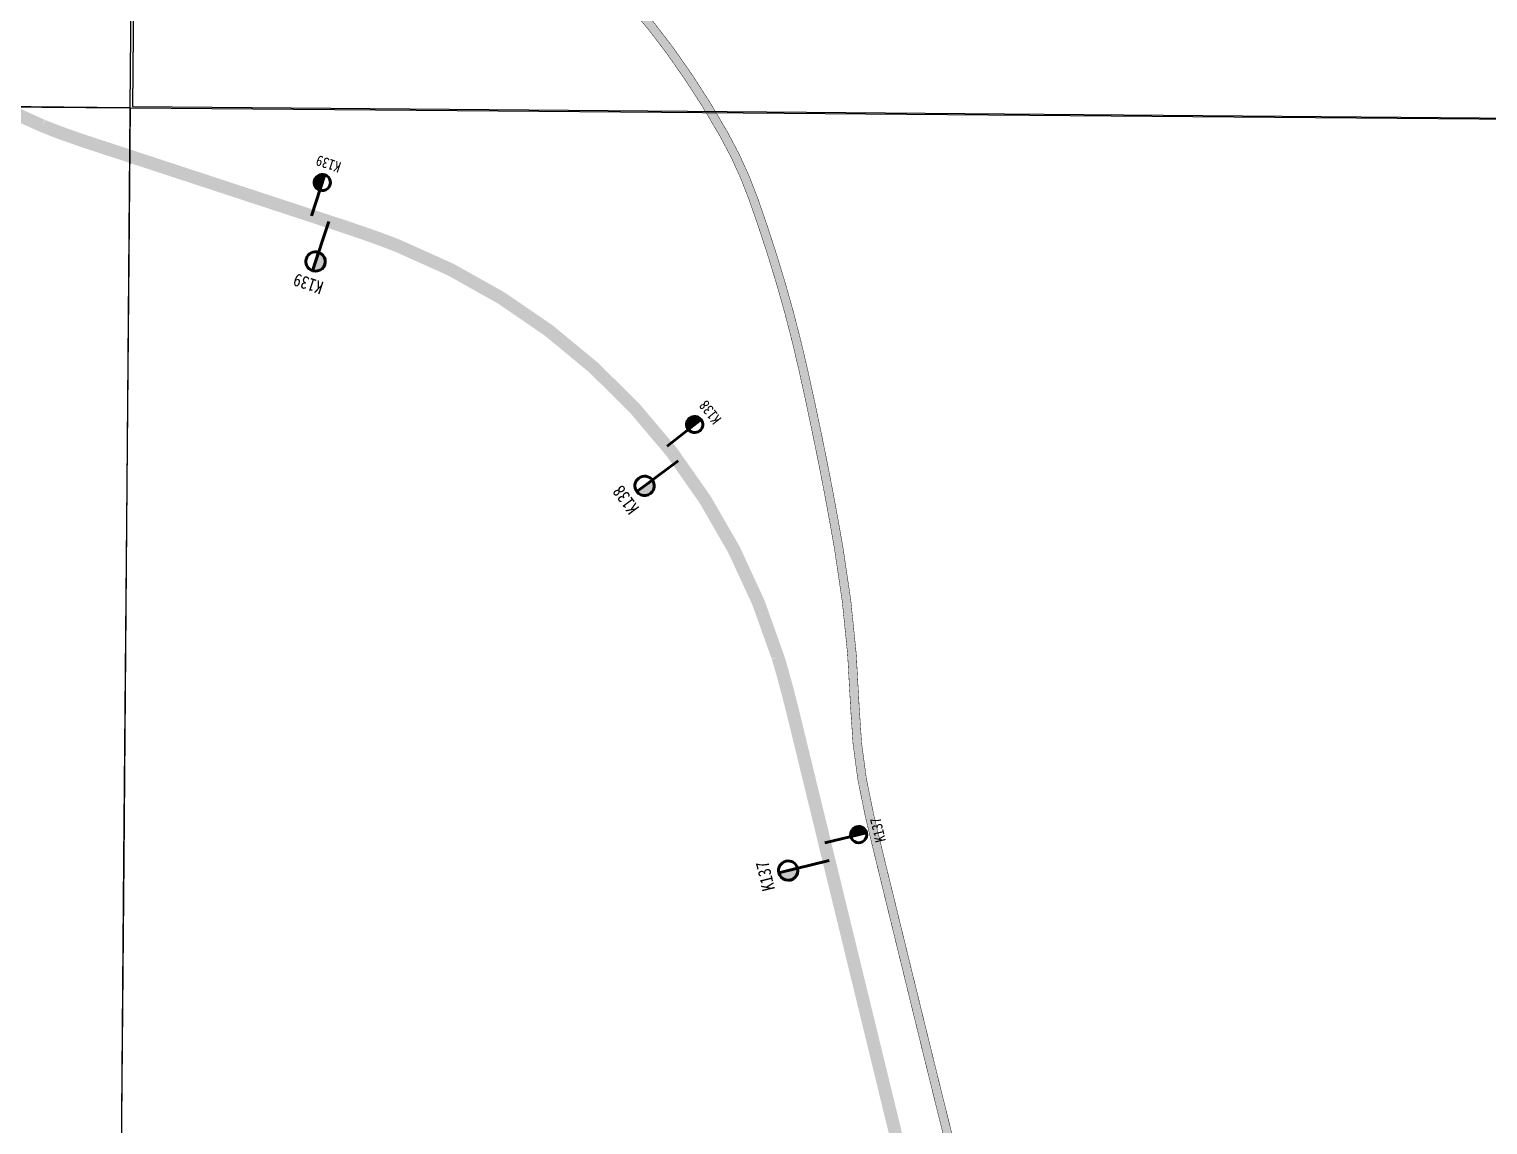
# Model space of a CAD drawing. Header units: millimetres. Extents: x 35376015 to 35425557, y 2978369 to 3016004.
# Drawn here: x 35394342 to 35397725, y 2990386 to 2992927 of the extents above; entities that cross this region are included whole.
import ezdxf
from ezdxf.enums import TextEntityAlignment as Align

# ---------------------------------------------------------------- set-up
doc = ezdxf.new("R2010")
doc.units = ezdxf.units.MM
doc.header["$XCLIPFRAME"] = 0
doc.linetypes.add('ACAD_ISO03W100', pattern=[30, 12, -18])
doc.layers.add('station', color=1, linetype='Continuous', lineweight=60)
doc.layers.add('zhix', color=5, linetype='Continuous', lineweight=30)
doc.styles.add('GTF_XW', font='SIMHEI.TTF', dxfattribs={"width": 0.85})
picture_1 = doc.add_image_def('image10.tif', size_in_pixel=(17376, 14210))
picture_2 = doc.add_image_def('image11.tif', size_in_pixel=(5984, 4927))
picture_3 = doc.add_image_def('image13.tif', size_in_pixel=(17588, 14315))
picture_4 = doc.add_image_def('image14.tif', size_in_pixel=(17363, 14226))

# ---------------------------------------------------------------- blocks, each defined once
blk = doc.blocks.new('公里标')
at = {"layer": 'station'}
h = blk.add_hatch(color=256, dxfattribs=at)
edge = h.paths.add_edge_path()
edge.add_arc((0, 13), 3, 90, 270)
edge.add_line((0, 10), (0, 16))
blk.add_line((0, 16), (0, 0), dxfattribs=at)
blk.add_lwpolyline([(0, 16, 1), (0, 10)], format="xyb", close=True, dxfattribs=at)
blk.add_lwpolyline([(0, 16, -1), (0, 10, -15.340907)], format="xyb", dxfattribs=at)

msp = doc.modelspace()

# ---------------------------------------------------------------- linework, layer by layer
at = {"color": 7, "linetype": 'ACAD_ISO03W100', "lineweight": 30, "ltscale": 2, "const_width": 20, "flags": 128}
msp.add_lwpolyline([(35418866.2, 2978379, 0.00408), (35418596.8, 2978693.1, 0.004791), (35418362.6, 2978956.6, 0.000354), (35418239.2, 2979092.6, 0.003996), (35418228.1, 2979104.6, 0.067922), (35418130.9, 2979183.4, 0.051225), (35417981.4, 2979254.5, 0.009162), (35417860.1, 2979295.1, 0.017071), (35417793.9, 2979313.4, 0.003191), (35417664.5, 2979343.7, -0.002779), (35417515.8, 2979378.4, -0.00539), (35417279.6, 2979437.5, 0.004922), (35417021.1, 2979502.5, 0.037663), (35416897.7, 2979522.6, -0.03128), (35416749, 2979544.8, -0.053256), (35416561.7, 2979606.3, -0.060444), (35416413, 2979696.4, -0.007588), (35416234.3, 2979841, 0.006847), (35416036.6, 2980001.5, 0.000269), (35415709.9, 2980259.1, -0.000284), (35415399.9, 2980503.6, -0.004911), (35414938.6, 2980875.2, 0.012423), (35414754, 2981019.3, 0.022839), (35414740, 2981028.8, 0.001543), (35414525.8, 2981158.3, 0.010641), (35414147.8, 2981374.4, 0.041104), (35414044.6, 2981420.1, 0.069015), (35413989.5, 2981431, 0.030578), (35413863.2, 2981430.6, 0.031152), (35413746.1, 2981415.8, 0.023526), (35413594.1, 2981379.3, 0.09893), (35413417.6, 2981287.4, -0.098334), (35413240.1, 2981194.7, -0.040735), (35413083.5, 2981162.4, -0.057251), (35412969.5, 2981161.5, -0.032707), (35412844.6, 2981183.2, -0.068284), (35412787.9, 2981205.4, -0.006478), (35412708.2, 2981251.4, -0.00631), (35412627.7, 2981300.6, -0.00711), (35412453, 2981413.9, 0.016112), (35412375, 2981462.5, 0.006031), (35412355.7, 2981473.4, -0.001887), (35412293.4, 2981507.8, -0.031059), (35412115.8, 2981621.9, 0.058562), (35412018.1, 2981677.2, 0.074558), (35411972.8, 2981688.8, 0.023372), (35411824.6, 2981696.9, 0.031359), (35411658.6, 2981687.7, -0.046373), (35411546.1, 2981684.9, -0.013686), (35411441.8, 2981694.8, -0.015348), (35411349.5, 2981709.1, -0.009765), (35411222.9, 2981735.2, -0.009876), (35411098.7, 2981765.9, -0.010304), (35410982.9, 2981799.6, -0.003732), (35410665.7, 2981901.5, -0.011102), (35410325.7, 2982022, -0.019593), (35410137.6, 2982102.1, -0.046253), (35410000.5, 2982183.1, 0.027806), (35409777.8, 2982325.9, 0.038888), (35409137, 2982625.4, -0.041892), (35408543.6, 2982907.1, -0.012072), (35408137.3, 2983156.8, 0.016325), (35407835.3, 2983338.9, 0.005319), (35407527.4, 2983506.8, -0.009278), (35407351.6, 2983604.5, -0.002427), (35407251.1, 2983663.4, -0.001072), (35407024.6, 2983798.5, -0.005689), (35406755.9, 2983963.7, -0.023674), (35406693.7, 2984007.1, -0.028773), (35406654.5, 2984041.2, 0.013707), (35406574.3, 2984115.1, 0.00911), (35406364.5, 2984291.5, 0.004021), (35405878.9, 2984678.5, 0.011893), (35405195.9, 2985188.2, 0.018313), (35404733, 2985492, 0.007204), (35404263.5, 2985766.8, 0.008684), (35403867, 2985982.4, 0.000159), (35403714.4, 2986061.8, 0.000046), (35403186.2, 2986336.7, 0.00152), (35402876.1, 2986496.8, -0.002619), (35402696.3, 2986590.2, -0.160091), (35402640.3, 2986648, -0.04925), (35402551.8, 2986887.9, -0.091163), (35402531.9, 2987160, 0.101587), (35402509, 2987404.2, 0.031939), (35402455.4, 2987546.6, 0.061238), (35402414, 2987614.6, 0.066056), (35402315.7, 2987710, 0.060611), (35402186.1, 2987783.8, 0.013787), (35402000.7, 2987855.4, 0.005566), (35401535.2, 2988014.8, 0.005933), (35401024.9, 2988176.6, 0.060875), (35400973.3, 2988185.6, 0.033224), (35400911.1, 2988184.7, 0.007665), (35400643, 2988158.9, 0.016593), (35400459.3, 2988132.1, -0.061093), (35400408.8, 2988129.3, -0.014976), (35400290.7, 2988140.6, 0.003437), (35399777.5, 2988202.1, 0.001665), (35399411.5, 2988242.1, -0.004914), (35399287.6, 2988256.5, -0.047131), (35399187.2, 2988278.8, -0.017709), (35398930.6, 2988372.2, -0.000111), (35398779.7, 2988433.3, -0.000064), (35398519.9, 2988538.6, -0.000203), (35398073.5, 2988719.8, -0.000406), (35397849.8, 2988811, -0.034138), (35397734.3, 2988867.6, -0.048797), (35397661.1, 2988920, -0.026938), (35397646.4, 2988934.4, -0.001673), (35397423.8, 2989177.9, -0.010211), (35396545.8, 2990185.3, -0.111617), (35396489.3, 2990295.5, -0.00203), (35396470.1, 2990371.7, -0.000724), (35396417.2, 2990585.7, -0.000368), (35396317.1, 2990994.7, -0.001366), (35396290.5, 2991105, -0.050222), (35396256.9, 2991355.6, 0.034229), (35396219.3, 2991724.2, 0.006561), (35396183.3, 2991919, 0.00586), (35396137.5, 2992136.1, 0.016024), (35396087.8, 2992329.3, 0.014863), (35396021.5, 2992533.9, 0.042162), (35395954.4, 2992681.1, 0.029286), (35395828.8, 2992876.9, 0.036503), (35395689.3, 2993042, 0.052275), (35395572.8, 2993138.4, 0.024574), (35395433.6, 2993221.5, 0.019092), (35395245.9, 2993312.3, 0.024727), (35395060.7, 2993382.7, -0.028974), (35394903.1, 2993444.1, -0.030124), (35394739.9, 2993531.1, -0.059007), (35394665.5, 2993589.7, -0.019376), (35394594.5, 2993666.5, -0.00622), (35394386, 2993916.4, -0.009421), (35394243.9, 2994098.1, 0.015545), (35394156.4, 2994207.2, 0.089106), (35394087.4, 2994263.6, -0.100465), (35394027.2, 2994315.2, -0.041655), (35394007, 2994346.1, -0.006432), (35393896.2, 2994557.5, -0.054681), (35393773.9, 2994881.5, 0.109516), (35393695, 2995037.1, 0.074144), (35393642, 2995085, 0.038132), (35393521.4, 2995152.6, 0.066069), (35393359.2, 2995203.2, -0.108378), (35393262.5, 2995242.6, -0.00503), (35393059.4, 2995385.3, 0.003045), (35392724.9, 2995622.4, 0.000083), (35392471.9, 2995799.2, 0.000059), (35392115.6, 2996048.2, 0.004384), (35391640.4, 2996374.1, 0.078102), (35391610.9, 2996387.8, 0.037746), (35391594.4, 2996391.3, 0.002429), (35391334.8, 2996423.8, 0.010506), (35390977.1, 2996459.3, -0.036858), (35390875.7, 2996474.8, -0.036605), (35390856.6, 2996480.7, -0.001586), (35390427.7, 2996649.4, -0.004242), (35389970.5, 2996835.4, -0.026615), (35389899.5, 2996869.6, -0.128736), (35389844.8, 2996921.2, -0.014134), (35389504.6, 2997503.2, -0.01943), (35389279, 2997956.3, 0.038686), (35389156.9, 2998179.6, 0.040491), (35389062.6, 2998301.5, 0.036033), (35388937.1, 2998420.6, 0.040561), (35388843, 2998485.8, 0.049283), (35388757.2, 2998524.7, 0.11391), (35388618.7, 2998538.8, -0.068335), (35388388.5, 2998541.3, -0.035603), (35388043.8, 2998617.8, -0.141206), (35387967.5, 2998666.7, -0.001923), (35387871.2, 2998777.3, -0.000521), (35387518, 2999187, -0.000038), (35386834.3, 2999982.1, -0.000524), (35386784.5, 3000040.2, -0.010134), (35386729.9, 3000106.6, 0.008509), (35386665.1, 3000186, 0.047512), (35386585.5, 3000263.8, -0.02445), (35386424.4, 3000407.4, -0.019729), (35386303.5, 3000536.1, -0.053437), (35386266.2, 3000589.8, -0.06379), (35386232.7, 3000675.2, -0.023074), (35386182.4, 3000922.8, -0.000356), (35386171.5, 3000993.1, -0.000949), (35386167.5, 3001019.5, -0.008757), (35386151, 3001144.1, 0.006075), (35386128.2, 3001323.9, 0.038373), (35386094.2, 3001479.6, 0.046036), (35386044.5, 3001602.9, 0.055767), (35385965.9, 3001721, 0.027631), (35385770.6, 3001929.1, 0.00608), (35385451.2, 3002226.5, 0.010585), (35385262.1, 3002391.1, 0.005944), (35385135.2, 3002494.4, -0.00606), (35385010.7, 3002595.7, -0.016777), (35384908.4, 3002687.2, -0.01359), (35384789.1, 3002807.5, -0.066178), (35384707.4, 3002921.6, -0.040011), (35384615.3, 3003133.8, -0.040444), (35384572.4, 3003302.9, -0.040658), (35384557.4, 3003475.8, -0.080631), (35384601.1, 3003753.8, 0.06217), (35384670.7, 3004111.2, 0.020666), (35384677.8, 3004374.9, 0.053226), (35384665.4, 3004476.8, 0.111514), (35384601.5, 3004609.5, -0.078745), (35384499.6, 3004789.9, -0.027664), (35384444, 3004968.6, -0.040755), (35384423.1, 3005093.9, -0.151895), (35384467.7, 3005295.3, 0.164071), (35384504.7, 3005483.3, 0.000046), (35384471.7, 3005734, 0.000043), (35384436.2, 3006002.5, 0.000006), (35384400, 3006276.9, -0.000003), (35384344.1, 3006700.5, -0.004654), (35384329, 3006823.7, -0.001802), (35384294, 3007142.5)], format="xyb", dxfattribs=at)
at = {"color": 7, "lineweight": 30, "const_width": 1}
for points in [[(35397729.3, 2988858.9, -0.048797), (35397654.5, 2988912.5, -0.026938), (35397639, 2988927.6, -0.001673), (35397416.4, 2989171.1, -0.010211), (35396538.2, 2990178.9, -0.111617), (35396479.7, 2990293, -0.00203), (35396460.4, 2990369.3, -0.000724), (35396407.5, 2990583.3, -0.000368), (35396307.4, 2990992.3, -0.001366), (35396280.8, 2991102.7, -0.050222), (35396246.9, 2991355.3, 0.034229), (35396209.5, 2991722.5, 0.006561), (35396173.5, 2991917.1, 0.00586), (35396127.7, 2992133.9, 0.016024), (35396078.2, 2992326.5, 0.014863), (35396012, 2992530.5, 0.042162), (35395945.7, 2992676.2, 0.029286), (35395820.7, 2992871, 0.036503), (35395682.1, 2993035, 0.052275)], [(35397739.3, 2988876.2, -0.048797), (35397667.7, 2988927.6, -0.026938), (35397653.7, 2988941.1, -0.001673), (35397431.2, 2989184.6, -0.010211), (35396553.5, 2990191.8, -0.111617), (35396499, 2990298, -0.00203), (35396479.8, 2990374.1, -0.000724), (35396426.9, 2990588.1, -0.000368), (35396326.8, 2990997.1, -0.001366), (35396300.2, 2991107.3, -0.050222), (35396266.9, 2991355.9, 0.034229), (35396229.2, 2991725.9, 0.006561), (35396193.1, 2991921, 0.00586), (35396147.2, 2992138.2, 0.016024), (35396097.4, 2992332.1, 0.014863), (35396030.9, 2992537.3, 0.042162), (35395963.1, 2992686, 0.029286), (35395836.9, 2992882.8, 0.036503), (35395696.4, 2993049, 0.052275)]]:
    msp.add_lwpolyline(points, format="xyb", dxfattribs=at)
at = {"layer": 'zhix', "color": 1, "const_width": 30, "flags": 128}
msp.add_lwpolyline([(35396366.7, 2990301.9), (35396124.1, 2991298), (35396123.9, 2991298.9), (35396123.7, 2991299.9), (35396123.4, 2991300.9), (35396123.2, 2991301.9), (35396123, 2991302.8), (35396122.7, 2991303.8), (35396122.5, 2991304.8), (35396122.2, 2991305.7), (35396122, 2991306.7), (35396121.8, 2991307.7), (35396121.5, 2991308.7), (35396121.3, 2991309.6), (35396121.1, 2991310.6), (35396120.8, 2991311.6), (35396120.6, 2991312.5), (35396120.3, 2991313.5), (35396120.1, 2991314.5), (35396119.9, 2991315.5), (35396119.6, 2991316.4), (35396119.4, 2991317.4), (35396119.2, 2991318.4), (35396118.9, 2991319.3), (35396118.7, 2991320.3), (35396118.5, 2991321.3), (35396118.2, 2991322.3), (35396118, 2991323.2), (35396117.7, 2991324.2), (35396117.5, 2991325.2), (35396117.3, 2991326.1), (35396117, 2991327.1), (35396116.8, 2991328.1), (35396116.5, 2991329.1), (35396116.3, 2991330), (35396116.1, 2991331), (35396115.8, 2991332), (35396115.6, 2991332.9), (35396115.4, 2991333.9), (35396115.1, 2991334.9), (35396114.9, 2991335.8), (35396114.6, 2991336.8), (35396114.4, 2991337.8), (35396114.2, 2991338.8), (35396113.9, 2991339.7), (35396113.7, 2991340.7), (35396113.4, 2991341.7), (35396113.2, 2991342.6), (35396113, 2991343.6), (35396112.7, 2991344.6), (35396112.5, 2991345.6), (35396112.2, 2991346.5), (35396112, 2991347.5), (35396111.7, 2991348.5), (35396111.5, 2991349.4), (35396111.3, 2991350.4), (35396111, 2991351.4), (35396110.8, 2991352.4), (35396110.5, 2991353.3), (35396110.3, 2991354.3), (35396110.1, 2991355.3), (35396109.8, 2991356.2), (35396109.6, 2991357.2), (35396109.3, 2991358.2), (35396109.1, 2991359.1), (35396108.8, 2991360.1), (35396108.6, 2991361.1), (35396108.3, 2991362), (35396108.1, 2991363), (35396107.9, 2991364), (35396107.6, 2991365), (35396107.4, 2991365.9), (35396107.1, 2991366.9), (35396106.9, 2991367.9), (35396106.6, 2991368.8), (35396106.4, 2991369.8), (35396106.1, 2991370.8), (35396105.9, 2991371.7), (35396105.6, 2991372.7), (35396105.4, 2991373.7), (35396105.2, 2991374.6), (35396104.9, 2991375.6), (35396104.7, 2991376.6), (35396104.4, 2991377.6), (35396104.2, 2991378.5), (35396103.9, 2991379.5), (35396103.7, 2991380.5), (35396103.4, 2991381.4), (35396103.2, 2991382.4), (35396102.9, 2991383.4), (35396102.7, 2991384.3), (35396102.4, 2991385.3), (35396102.2, 2991386.3), (35396101.9, 2991387.2), (35396101.7, 2991388.2), (35396101.4, 2991389.2), (35396101.1, 2991390.1), (35396100.9, 2991391.1), (35396100.6, 2991392.1), (35396100.4, 2991393), (35396100.1, 2991394), (35396099.9, 2991395), (35396099.6, 2991395.9), (35396099.4, 2991396.9), (35396099.1, 2991397.9), (35396098.9, 2991398.8), (35396098.6, 2991399.8), (35396098.3, 2991400.8), (35396098.1, 2991401.7), (35396097.8, 2991402.7), (35396097.6, 2991403.7), (35396097.3, 2991404.6), (35396097.1, 2991405.6), (35396096.8, 2991406.6), (35396096.5, 2991407.5), (35396096.3, 2991408.5), (35396096, 2991409.5), (35396095.8, 2991410.4), (35396095.5, 2991411.4), (35396095.2, 2991412.4), (35396095, 2991413.3), (35396094.7, 2991414.3), (35396094.4, 2991415.3), (35396094.2, 2991416.2), (35396093.9, 2991417.2), (35396093.7, 2991418.2), (35396093.4, 2991419.1), (35396093.1, 2991420.1), (35396092.9, 2991421), (35396092.6, 2991422), (35396092.3, 2991423), (35396092.1, 2991423.9), (35396091.8, 2991424.9), (35396091.5, 2991425.9), (35396091.3, 2991426.8), (35396091, 2991427.8), (35396090.7, 2991428.8), (35396090.5, 2991429.7), (35396090.2, 2991430.7), (35396089.9, 2991431.6), (35396089.6, 2991432.6), (35396089.4, 2991433.6), (35396089.1, 2991434.5), (35396088.8, 2991435.5), (35396088.6, 2991436.5), (35396088.3, 2991437.4), (35396088, 2991438.4), (35396087.7, 2991439.3), (35396087.5, 2991440.3), (35396087.2, 2991441.3), (35396086.9, 2991442.2), (35396086.6, 2991443.2), (35396086.4, 2991444.1), (35396086.1, 2991445.1), (35396085.8, 2991446.1), (35396085.5, 2991447), (35396085.2, 2991448), (35396085, 2991449), (35396084.7, 2991449.9), (35396084.4, 2991450.9), (35396084.1, 2991451.8), (35396083.8, 2991452.8), (35396083.6, 2991453.7), (35396083.3, 2991454.7), (35396083, 2991455.7), (35396082.7, 2991456.6), (35396082.4, 2991457.6), (35396082.1, 2991458.5), (35396081.8, 2991459.5), (35396081.6, 2991460.5), (35396081.3, 2991461.4), (35396081, 2991462.4), (35396080.7, 2991463.3), (35396080.4, 2991464.3), (35396080.1, 2991465.2), (35396079.8, 2991466.2), (35396079.5, 2991467.2), (35396079.2, 2991468.1), (35396078.9, 2991469.1), (35396078.7, 2991470), (35396078.4, 2991471), (35396078.2, 2991471.5, 0.227601), (35395196.9, 2992424.9), (35395196.4, 2992425.1), (35395195.5, 2992425.4), (35395194.6, 2992425.8), (35395193.7, 2992426.2), (35395192.7, 2992426.5), (35395191.8, 2992426.9), (35395190.9, 2992427.3), (35395189.9, 2992427.6), (35395189, 2992428), (35395188.1, 2992428.4), (35395187.1, 2992428.7), (35395186.2, 2992429.1), (35395185.3, 2992429.4), (35395184.3, 2992429.8), (35395183.4, 2992430.2), (35395182.5, 2992430.5), (35395181.5, 2992430.9), (35395180.6, 2992431.2), (35395179.7, 2992431.6), (35395178.7, 2992432), (35395177.8, 2992432.3), (35395176.9, 2992432.7), (35395175.9, 2992433), (35395175, 2992433.4), (35395174.1, 2992433.7), (35395173.1, 2992434.1), (35395172.2, 2992434.4), (35395171.3, 2992434.8), (35395170.3, 2992435.1), (35395169.4, 2992435.5), (35395168.4, 2992435.8), (35395167.5, 2992436.2), (35395166.6, 2992436.5), (35395165.6, 2992436.9), (35395164.7, 2992437.2), (35395163.8, 2992437.6), (35395162.8, 2992437.9), (35395161.9, 2992438.3), (35395160.9, 2992438.6), (35395160, 2992439), (35395159.1, 2992439.3), (35395158.1, 2992439.7), (35395157.2, 2992440), (35395156.3, 2992440.4), (35395155.3, 2992440.7), (35395154.4, 2992441.1), (35395153.4, 2992441.4), (35395152.5, 2992441.7), (35395151.6, 2992442.1), (35395150.6, 2992442.4), (35395149.7, 2992442.8), (35395148.7, 2992443.1), (35395147.8, 2992443.4), (35395146.9, 2992443.8), (35395145.9, 2992444.1), (35395145, 2992444.5), (35395144, 2992444.8), (35395143.1, 2992445.1), (35395142.2, 2992445.5), (35395141.2, 2992445.8), (35395140.3, 2992446.2), (35395139.3, 2992446.5), (35395138.4, 2992446.8), (35395137.4, 2992447.2), (35395136.5, 2992447.5), (35395135.6, 2992447.8), (35395134.6, 2992448.2), (35395133.7, 2992448.5), (35395132.7, 2992448.8), (35395131.8, 2992449.2), (35395130.8, 2992449.5), (35395129.9, 2992449.8), (35395129, 2992450.2), (35395128, 2992450.5), (35395127.1, 2992450.8), (35395126.1, 2992451.2), (35395125.2, 2992451.5), (35395124.2, 2992451.8), (35395123.3, 2992452.2), (35395122.4, 2992452.5), (35395121.4, 2992452.8), (35395120.5, 2992453.1), (35395119.5, 2992453.5), (35395118.6, 2992453.8), (35395117.6, 2992454.1), (35395116.7, 2992454.5), (35395115.7, 2992454.8), (35395114.8, 2992455.1), (35395113.9, 2992455.4), (35395112.9, 2992455.8), (35395112, 2992456.1), (35395111, 2992456.4), (35395110.1, 2992456.7), (35395109.1, 2992457.1), (35395108.2, 2992457.4), (35395107.2, 2992457.7), (35395106.3, 2992458), (35395105.3, 2992458.4), (35395104.4, 2992458.7), (35395103.5, 2992459), (35395102.5, 2992459.3), (35395101.6, 2992459.7), (35395100.6, 2992460), (35395099.7, 2992460.3), (35395098.7, 2992460.6), (35395097.8, 2992460.9), (35395096.8, 2992461.3), (35395095.9, 2992461.6), (35395094.9, 2992461.9), (35395094, 2992462.2), (35395093, 2992462.6), (35395092.1, 2992462.9), (35395091.1, 2992463.2), (35395090.2, 2992463.5), (35395089.2, 2992463.8), (35395088.3, 2992464.2), (35395087.4, 2992464.5), (35395086.4, 2992464.8), (35395085.5, 2992465.1), (35395084.5, 2992465.4), (35395083.6, 2992465.7), (35395082.6, 2992466.1), (35395081.7, 2992466.4), (35395080.7, 2992466.7), (35395079.8, 2992467), (35395078.8, 2992467.3), (35395077.9, 2992467.7), (35395076.9, 2992468), (35395076, 2992468.3), (35395075, 2992468.6), (35395074.1, 2992468.9), (35395073.1, 2992469.2), (35395072.2, 2992469.6), (35395071.2, 2992469.9), (35395070.3, 2992470.2), (35395069.3, 2992470.5), (35395068.4, 2992470.8), (35395067.4, 2992471.1), (35395066.5, 2992471.4), (35395065.5, 2992471.8), (35395064.6, 2992472.1), (35395063.6, 2992472.4), (35395062.7, 2992472.7), (35395061.7, 2992473), (35395060.8, 2992473.3), (35395059.8, 2992473.6), (35395058.9, 2992474), (35395057.9, 2992474.3), (35395057, 2992474.6), (35395056, 2992474.9), (35395055.1, 2992475.2), (35395054.1, 2992475.5), (35395053.2, 2992475.8), (35395052.2, 2992476.2), (35395051.3, 2992476.5), (35395050.3, 2992476.8), (35395049.4, 2992477.1), (35395048.4, 2992477.4), (35395047.5, 2992477.7), (35395046.5, 2992478), (35395045.6, 2992478.4), (35395044.6, 2992478.7), (35395043.7, 2992479), (35395042.7, 2992479.3), (35395041.8, 2992479.6), (35395040.9, 2992479.9), (35395039.9, 2992480.2), (35395039, 2992480.5), (35395038, 2992480.9), (35395037.1, 2992481.2), (35395036.1, 2992481.5), (35395035.2, 2992481.8), (35395034.2, 2992482.1), (35395033.3, 2992482.4), (35395032.3, 2992482.7), (35395031.4, 2992483), (35395030.4, 2992483.3), (35395029.5, 2992483.7), (35395028.5, 2992484), (35395027.6, 2992484.3), (35394513, 2992653.4), (35394512, 2992653.7), (35394511.1, 2992654), (35394510.1, 2992654.3), (35394509.2, 2992654.6), (35394508.2, 2992654.9), (35394507.3, 2992655.2), (35394506.3, 2992655.5), (35394505.4, 2992655.9), (35394504.4, 2992656.2), (35394503.5, 2992656.5), (35394502.5, 2992656.8), (35394501.6, 2992657.1), (35394500.6, 2992657.4), (35394499.7, 2992657.7), (35394498.7, 2992658), (35394497.8, 2992658.4), (35394496.8, 2992658.7), (35394495.9, 2992659), (35394494.9, 2992659.3), (35394494, 2992659.6), (35394493, 2992659.9), (35394492.1, 2992660.2), (35394491.1, 2992660.5), (35394490.2, 2992660.9), (35394489.2, 2992661.2), (35394488.3, 2992661.5), (35394487.3, 2992661.8), (35394486.4, 2992662.1), (35394485.4, 2992662.4), (35394484.5, 2992662.7), (35394483.5, 2992663.1), (35394482.6, 2992663.4), (35394481.6, 2992663.7), (35394480.7, 2992664), (35394479.7, 2992664.3), (35394478.8, 2992664.6), (35394477.8, 2992665), (35394476.9, 2992665.3), (35394475.9, 2992665.6), (35394475, 2992665.9), (35394474, 2992666.2), (35394473.1, 2992666.5), (35394472.1, 2992666.9), (35394471.2, 2992667.2), (35394470.2, 2992667.5), (35394469.3, 2992667.8), (35394468.3, 2992668.1), (35394467.4, 2992668.5), (35394466.4, 2992668.8), (35394465.5, 2992669.1), (35394464.6, 2992669.4), (35394463.6, 2992669.7), (35394462.7, 2992670.1), (35394461.7, 2992670.4), (35394460.8, 2992670.7), (35394459.8, 2992671), (35394458.9, 2992671.3), (35394457.9, 2992671.7), (35394457, 2992672), (35394456, 2992672.3), (35394455.1, 2992672.6), (35394454.1, 2992673), (35394453.2, 2992673.3), (35394452.2, 2992673.6), (35394451.3, 2992673.9), (35394450.4, 2992674.3), (35394449.4, 2992674.6), (35394448.5, 2992674.9), (35394447.5, 2992675.2), (35394446.6, 2992675.6), (35394445.6, 2992675.9), (35394444.7, 2992676.2), (35394443.7, 2992676.5), (35394442.8, 2992676.9), (35394441.9, 2992677.2), (35394440.9, 2992677.5), (35394440, 2992677.9), (35394439, 2992678.2), (35394438.1, 2992678.5), (35394437.1, 2992678.9), (35394436.2, 2992679.2), (35394435.3, 2992679.5), (35394434.3, 2992679.9), (35394433.4, 2992680.2), (35394432.4, 2992680.5), (35394431.5, 2992680.9), (35394430.5, 2992681.2), (35394429.6, 2992681.5), (35394428.7, 2992681.9), (35394427.7, 2992682.2), (35394426.8, 2992682.6), (35394425.8, 2992682.9), (35394424.9, 2992683.2), (35394424, 2992683.6), (35394423, 2992683.9), (35394422.1, 2992684.2), (35394421.1, 2992684.6), (35394420.2, 2992684.9), (35394419.3, 2992685.3), (35394418.3, 2992685.6), (35394417.4, 2992686), (35394416.4, 2992686.3), (35394415.5, 2992686.7), (35394414.6, 2992687), (35394413.6, 2992687.3), (35394412.7, 2992687.7), (35394411.7, 2992688), (35394410.8, 2992688.4), (35394409.9, 2992688.7), (35394408.9, 2992689.1), (35394408, 2992689.4), (35394407.1, 2992689.8), (35394406.1, 2992690.1), (35394405.2, 2992690.5), (35394404.3, 2992690.8), (35394403.3, 2992691.2), (35394402.4, 2992691.6), (35394401.4, 2992691.9), (35394400.5, 2992692.3), (35394399.6, 2992692.6), (35394398.6, 2992693), (35394397.7, 2992693.3), (35394396.8, 2992693.7), (35394395.8, 2992694.1), (35394394.9, 2992694.4), (35394394, 2992694.8), (35394393.1, 2992695.1), (35394392.1, 2992695.5), (35394391.2, 2992695.9), (35394390.3, 2992696.2), (35394389.3, 2992696.6), (35394388.4, 2992697), (35394387.5, 2992697.3), (35394386.5, 2992697.7), (35394385.6, 2992698.1), (35394384.7, 2992698.4), (35394383.7, 2992698.8), (35394382.8, 2992699.2), (35394381.9, 2992699.6), (35394381, 2992699.9), (35394380, 2992700.3), (35394379.1, 2992700.7), (35394378.2, 2992701.1), (35394377.3, 2992701.4), (35394376.3, 2992701.8), (35394375.4, 2992702.2), (35394374.5, 2992702.6), (35394373.6, 2992702.9), (35394372.6, 2992703.3), (35394372.2, 2992703.5, -0.047003), (35394206.3, 2992791.1)], format="xyb", dxfattribs=at)
at = {"layer": 'zhix', "color": 5, "const_width": 30, "flags": 128}
msp.add_lwpolyline([(35396366.7, 2990301.9), (35396124.1, 2991298), (35396123.9, 2991298.9), (35396123.7, 2991299.9), (35396123.4, 2991300.9), (35396123.2, 2991301.9), (35396123, 2991302.8), (35396122.7, 2991303.8), (35396122.5, 2991304.8), (35396122.2, 2991305.7), (35396122, 2991306.7), (35396121.8, 2991307.7), (35396121.5, 2991308.7), (35396121.3, 2991309.6), (35396121.1, 2991310.6), (35396120.8, 2991311.6), (35396120.6, 2991312.5), (35396120.3, 2991313.5), (35396120.1, 2991314.5), (35396119.9, 2991315.5), (35396119.6, 2991316.4), (35396119.4, 2991317.4), (35396119.2, 2991318.4), (35396118.9, 2991319.3), (35396118.7, 2991320.3), (35396118.5, 2991321.3), (35396118.2, 2991322.3), (35396118, 2991323.2), (35396117.7, 2991324.2), (35396117.5, 2991325.2), (35396117.3, 2991326.1), (35396117, 2991327.1), (35396116.8, 2991328.1), (35396116.5, 2991329.1), (35396116.3, 2991330), (35396116.1, 2991331), (35396115.8, 2991332), (35396115.6, 2991332.9), (35396115.4, 2991333.9), (35396115.1, 2991334.9), (35396114.9, 2991335.8), (35396114.6, 2991336.8), (35396114.4, 2991337.8), (35396114.2, 2991338.8), (35396113.9, 2991339.7), (35396113.7, 2991340.7), (35396113.4, 2991341.7), (35396113.2, 2991342.6), (35396113, 2991343.6), (35396112.7, 2991344.6), (35396112.5, 2991345.6), (35396112.2, 2991346.5), (35396112, 2991347.5), (35396111.7, 2991348.5), (35396111.5, 2991349.4), (35396111.3, 2991350.4), (35396111, 2991351.4), (35396110.8, 2991352.4), (35396110.5, 2991353.3), (35396110.3, 2991354.3), (35396110.1, 2991355.3), (35396109.8, 2991356.2), (35396109.6, 2991357.2), (35396109.3, 2991358.2), (35396109.1, 2991359.1), (35396108.8, 2991360.1), (35396108.6, 2991361.1), (35396108.3, 2991362), (35396108.1, 2991363), (35396107.9, 2991364), (35396107.6, 2991365), (35396107.4, 2991365.9), (35396107.1, 2991366.9), (35396106.9, 2991367.9), (35396106.6, 2991368.8), (35396106.4, 2991369.8), (35396106.1, 2991370.8), (35396105.9, 2991371.7), (35396105.6, 2991372.7), (35396105.4, 2991373.7), (35396105.2, 2991374.6), (35396104.9, 2991375.6), (35396104.7, 2991376.6), (35396104.4, 2991377.6), (35396104.2, 2991378.5), (35396103.9, 2991379.5), (35396103.7, 2991380.5), (35396103.4, 2991381.4), (35396103.2, 2991382.4), (35396102.9, 2991383.4), (35396102.7, 2991384.3), (35396102.4, 2991385.3), (35396102.2, 2991386.3), (35396101.9, 2991387.2), (35396101.7, 2991388.2), (35396101.4, 2991389.2), (35396101.1, 2991390.1), (35396100.9, 2991391.1), (35396100.6, 2991392.1), (35396100.4, 2991393), (35396100.1, 2991394), (35396099.9, 2991395), (35396099.6, 2991395.9), (35396099.4, 2991396.9), (35396099.1, 2991397.9), (35396098.9, 2991398.8), (35396098.6, 2991399.8), (35396098.3, 2991400.8), (35396098.1, 2991401.7), (35396097.8, 2991402.7), (35396097.6, 2991403.7), (35396097.3, 2991404.6), (35396097.1, 2991405.6), (35396096.8, 2991406.6), (35396096.5, 2991407.5), (35396096.3, 2991408.5), (35396096, 2991409.5), (35396095.8, 2991410.4), (35396095.5, 2991411.4), (35396095.2, 2991412.4), (35396095, 2991413.3), (35396094.7, 2991414.3), (35396094.4, 2991415.3), (35396094.2, 2991416.2), (35396093.9, 2991417.2), (35396093.7, 2991418.2), (35396093.4, 2991419.1), (35396093.1, 2991420.1), (35396092.9, 2991421), (35396092.6, 2991422), (35396092.3, 2991423), (35396092.1, 2991423.9), (35396091.8, 2991424.9), (35396091.5, 2991425.9), (35396091.3, 2991426.8), (35396091, 2991427.8), (35396090.7, 2991428.8), (35396090.5, 2991429.7), (35396090.2, 2991430.7), (35396089.9, 2991431.6), (35396089.6, 2991432.6), (35396089.4, 2991433.6), (35396089.1, 2991434.5), (35396088.8, 2991435.5), (35396088.6, 2991436.5), (35396088.3, 2991437.4), (35396088, 2991438.4), (35396087.7, 2991439.3), (35396087.5, 2991440.3), (35396087.2, 2991441.3), (35396086.9, 2991442.2), (35396086.6, 2991443.2), (35396086.4, 2991444.1), (35396086.1, 2991445.1), (35396085.8, 2991446.1), (35396085.5, 2991447), (35396085.2, 2991448), (35396085, 2991449), (35396084.7, 2991449.9), (35396084.4, 2991450.9), (35396084.1, 2991451.8), (35396083.8, 2991452.8), (35396083.6, 2991453.7), (35396083.3, 2991454.7), (35396083, 2991455.7), (35396082.7, 2991456.6), (35396082.4, 2991457.6), (35396082.1, 2991458.5), (35396081.8, 2991459.5), (35396081.6, 2991460.5), (35396081.3, 2991461.4), (35396081, 2991462.4), (35396080.7, 2991463.3), (35396080.4, 2991464.3), (35396080.1, 2991465.2), (35396079.8, 2991466.2), (35396079.5, 2991467.2), (35396079.2, 2991468.1), (35396078.9, 2991469.1), (35396078.7, 2991470), (35396078.4, 2991471), (35396078.2, 2991471.5, 0.227601), (35395196.9, 2992424.9), (35395196.4, 2992425.1), (35395195.5, 2992425.4), (35395194.6, 2992425.8), (35395193.7, 2992426.2), (35395192.7, 2992426.5), (35395191.8, 2992426.9), (35395190.9, 2992427.3), (35395189.9, 2992427.6), (35395189, 2992428), (35395188.1, 2992428.4), (35395187.1, 2992428.7), (35395186.2, 2992429.1), (35395185.3, 2992429.4), (35395184.3, 2992429.8), (35395183.4, 2992430.2), (35395182.5, 2992430.5), (35395181.5, 2992430.9), (35395180.6, 2992431.2), (35395179.7, 2992431.6), (35395178.7, 2992432), (35395177.8, 2992432.3), (35395176.9, 2992432.7), (35395175.9, 2992433), (35395175, 2992433.4), (35395174.1, 2992433.7), (35395173.1, 2992434.1), (35395172.2, 2992434.4), (35395171.3, 2992434.8), (35395170.3, 2992435.1), (35395169.4, 2992435.5), (35395168.4, 2992435.8), (35395167.5, 2992436.2), (35395166.6, 2992436.5), (35395165.6, 2992436.9), (35395164.7, 2992437.2), (35395163.8, 2992437.6), (35395162.8, 2992437.9), (35395161.9, 2992438.3), (35395160.9, 2992438.6), (35395160, 2992439), (35395159.1, 2992439.3), (35395158.1, 2992439.7), (35395157.2, 2992440), (35395156.3, 2992440.4), (35395155.3, 2992440.7), (35395154.4, 2992441.1), (35395153.4, 2992441.4), (35395152.5, 2992441.7), (35395151.6, 2992442.1), (35395150.6, 2992442.4), (35395149.7, 2992442.8), (35395148.7, 2992443.1), (35395147.8, 2992443.4), (35395146.9, 2992443.8), (35395145.9, 2992444.1), (35395145, 2992444.5), (35395144, 2992444.8), (35395143.1, 2992445.1), (35395142.2, 2992445.5), (35395141.2, 2992445.8), (35395140.3, 2992446.2), (35395139.3, 2992446.5), (35395138.4, 2992446.8), (35395137.4, 2992447.2), (35395136.5, 2992447.5), (35395135.6, 2992447.8), (35395134.6, 2992448.2), (35395133.7, 2992448.5), (35395132.7, 2992448.8), (35395131.8, 2992449.2), (35395130.8, 2992449.5), (35395129.9, 2992449.8), (35395129, 2992450.2), (35395128, 2992450.5), (35395127.1, 2992450.8), (35395126.1, 2992451.2), (35395125.2, 2992451.5), (35395124.2, 2992451.8), (35395123.3, 2992452.2), (35395122.4, 2992452.5), (35395121.4, 2992452.8), (35395120.5, 2992453.1), (35395119.5, 2992453.5), (35395118.6, 2992453.8), (35395117.6, 2992454.1), (35395116.7, 2992454.5), (35395115.7, 2992454.8), (35395114.8, 2992455.1), (35395113.9, 2992455.4), (35395112.9, 2992455.8), (35395112, 2992456.1), (35395111, 2992456.4), (35395110.1, 2992456.7), (35395109.1, 2992457.1), (35395108.2, 2992457.4), (35395107.2, 2992457.7), (35395106.3, 2992458), (35395105.3, 2992458.4), (35395104.4, 2992458.7), (35395103.5, 2992459), (35395102.5, 2992459.3), (35395101.6, 2992459.7), (35395100.6, 2992460), (35395099.7, 2992460.3), (35395098.7, 2992460.6), (35395097.8, 2992460.9), (35395096.8, 2992461.3), (35395095.9, 2992461.6), (35395094.9, 2992461.9), (35395094, 2992462.2), (35395093, 2992462.6), (35395092.1, 2992462.9), (35395091.1, 2992463.2), (35395090.2, 2992463.5), (35395089.2, 2992463.8), (35395088.3, 2992464.2), (35395087.4, 2992464.5), (35395086.4, 2992464.8), (35395085.5, 2992465.1), (35395084.5, 2992465.4), (35395083.6, 2992465.7), (35395082.6, 2992466.1), (35395081.7, 2992466.4), (35395080.7, 2992466.7), (35395079.8, 2992467), (35395078.8, 2992467.3), (35395077.9, 2992467.7), (35395076.9, 2992468), (35395076, 2992468.3), (35395075, 2992468.6), (35395074.1, 2992468.9), (35395073.1, 2992469.2), (35395072.2, 2992469.6), (35395071.2, 2992469.9), (35395070.3, 2992470.2), (35395069.3, 2992470.5), (35395068.4, 2992470.8), (35395067.4, 2992471.1), (35395066.5, 2992471.4), (35395065.5, 2992471.8), (35395064.6, 2992472.1), (35395063.6, 2992472.4), (35395062.7, 2992472.7), (35395061.7, 2992473), (35395060.8, 2992473.3), (35395059.8, 2992473.6), (35395058.9, 2992474), (35395057.9, 2992474.3), (35395057, 2992474.6), (35395056, 2992474.9), (35395055.1, 2992475.2), (35395054.1, 2992475.5), (35395053.2, 2992475.8), (35395052.2, 2992476.2), (35395051.3, 2992476.5), (35395050.3, 2992476.8), (35395049.4, 2992477.1), (35395048.4, 2992477.4), (35395047.5, 2992477.7), (35395046.5, 2992478), (35395045.6, 2992478.4), (35395044.6, 2992478.7), (35395043.7, 2992479), (35395042.7, 2992479.3), (35395041.8, 2992479.6), (35395040.9, 2992479.9), (35395039.9, 2992480.2), (35395039, 2992480.5), (35395038, 2992480.9), (35395037.1, 2992481.2), (35395036.1, 2992481.5), (35395035.2, 2992481.8), (35395034.2, 2992482.1), (35395033.3, 2992482.4), (35395032.3, 2992482.7), (35395031.4, 2992483), (35395030.4, 2992483.3), (35395029.5, 2992483.7), (35395028.5, 2992484), (35395027.6, 2992484.3), (35394513, 2992653.4), (35394512, 2992653.7), (35394511.1, 2992654), (35394510.1, 2992654.3), (35394509.2, 2992654.6), (35394508.2, 2992654.9), (35394507.3, 2992655.2), (35394506.3, 2992655.5), (35394505.4, 2992655.9), (35394504.4, 2992656.2), (35394503.5, 2992656.5), (35394502.5, 2992656.8), (35394501.6, 2992657.1), (35394500.6, 2992657.4), (35394499.7, 2992657.7), (35394498.7, 2992658), (35394497.8, 2992658.4), (35394496.8, 2992658.7), (35394495.9, 2992659), (35394494.9, 2992659.3), (35394494, 2992659.6), (35394493, 2992659.9), (35394492.1, 2992660.2), (35394491.1, 2992660.5), (35394490.2, 2992660.9), (35394489.2, 2992661.2), (35394488.3, 2992661.5), (35394487.3, 2992661.8), (35394486.4, 2992662.1), (35394485.4, 2992662.4), (35394484.5, 2992662.7), (35394483.5, 2992663.1), (35394482.6, 2992663.4), (35394481.6, 2992663.7), (35394480.7, 2992664), (35394479.7, 2992664.3), (35394478.8, 2992664.6), (35394477.8, 2992665), (35394476.9, 2992665.3), (35394475.9, 2992665.6), (35394475, 2992665.9), (35394474, 2992666.2), (35394473.1, 2992666.5), (35394472.1, 2992666.9), (35394471.2, 2992667.2), (35394470.2, 2992667.5), (35394469.3, 2992667.8), (35394468.3, 2992668.1), (35394467.4, 2992668.5), (35394466.4, 2992668.8), (35394465.5, 2992669.1), (35394464.6, 2992669.4), (35394463.6, 2992669.7), (35394462.7, 2992670.1), (35394461.7, 2992670.4), (35394460.8, 2992670.7), (35394459.8, 2992671), (35394458.9, 2992671.3), (35394457.9, 2992671.7), (35394457, 2992672), (35394456, 2992672.3), (35394455.1, 2992672.6), (35394454.1, 2992673), (35394453.2, 2992673.3), (35394452.2, 2992673.6), (35394451.3, 2992673.9), (35394450.4, 2992674.3), (35394449.4, 2992674.6), (35394448.5, 2992674.9), (35394447.5, 2992675.2), (35394446.6, 2992675.6), (35394445.6, 2992675.9), (35394444.7, 2992676.2), (35394443.7, 2992676.5), (35394442.8, 2992676.9), (35394441.9, 2992677.2), (35394440.9, 2992677.5), (35394440, 2992677.9), (35394439, 2992678.2), (35394438.1, 2992678.5), (35394437.1, 2992678.9), (35394436.2, 2992679.2), (35394435.3, 2992679.5), (35394434.3, 2992679.9), (35394433.4, 2992680.2), (35394432.4, 2992680.5), (35394431.5, 2992680.9), (35394430.5, 2992681.2), (35394429.6, 2992681.5), (35394428.7, 2992681.9), (35394427.7, 2992682.2), (35394426.8, 2992682.6), (35394425.8, 2992682.9), (35394424.9, 2992683.2), (35394424, 2992683.6), (35394423, 2992683.9), (35394422.1, 2992684.2), (35394421.1, 2992684.6), (35394420.2, 2992684.9), (35394419.3, 2992685.3), (35394418.3, 2992685.6), (35394417.4, 2992686), (35394416.4, 2992686.3), (35394415.5, 2992686.7), (35394414.6, 2992687), (35394413.6, 2992687.3), (35394412.7, 2992687.7), (35394411.7, 2992688), (35394410.8, 2992688.4), (35394409.9, 2992688.7), (35394408.9, 2992689.1), (35394408, 2992689.4), (35394407.1, 2992689.8), (35394406.1, 2992690.1), (35394405.2, 2992690.5), (35394404.3, 2992690.8), (35394403.3, 2992691.2), (35394402.4, 2992691.6), (35394401.4, 2992691.9), (35394400.5, 2992692.3), (35394399.6, 2992692.6), (35394398.6, 2992693), (35394397.7, 2992693.3), (35394396.8, 2992693.7), (35394395.8, 2992694.1), (35394394.9, 2992694.4), (35394394, 2992694.8), (35394393.1, 2992695.1), (35394392.1, 2992695.5), (35394391.2, 2992695.9), (35394390.3, 2992696.2), (35394389.3, 2992696.6), (35394388.4, 2992697), (35394387.5, 2992697.3), (35394386.5, 2992697.7), (35394385.6, 2992698.1), (35394384.7, 2992698.4), (35394383.7, 2992698.8), (35394382.8, 2992699.2), (35394381.9, 2992699.6), (35394381, 2992699.9), (35394380, 2992700.3), (35394379.1, 2992700.7), (35394378.2, 2992701.1), (35394377.3, 2992701.4), (35394376.3, 2992701.8), (35394375.4, 2992702.2), (35394374.5, 2992702.6), (35394373.6, 2992702.9), (35394372.6, 2992703.3), (35394372.2, 2992703.5, -0.047003), (35394206.3, 2992791.1)], format="xyb", dxfattribs=at)

# ---------------------------------------------------------------- block references
at = {"layer": 'station', "color": 5, "yscale": 6.25, "zscale": 6.25}
for p, xscale, rotation in [((35394996.4, 2992494.5), 6.250000001108007, 341.8121282097545), ((35395821.6, 2991960.1), 6.250000000792185, 308.3064904273404), ((35396186.9, 2991040.1), 6.249999999714395, 283.6860702961714)]:
    msp.add_blockref('公里标', p, dxfattribs=dict(at, xscale=xscale, rotation=rotation))
at = {"layer": 'station', "color": 1, "yscale": 7.5, "zscale": 7.5}
for p, xscale, rotation in [((35395036.6, 2992481.3), 7.499999999796055, 161.8024276827231), ((35395847.4, 2991926.5), 7.500000001194463, 126.6874604719231), ((35396197, 2990998.9), 7.500000000019226, 103.6860702954981)]:
    msp.add_blockref('公里标', p, dxfattribs=dict(at, xscale=xscale, rotation=rotation))

# ---------------------------------------------------------------- texts
at = {"layer": 'station', "color": 5, "style": 'GTF_XW', "width": 0.85}
for s, rotation, p in [('K139', 161.8121, (35395032, 2992603.1)), ('K138', 128.3065, (35395911.3, 2992030.9)), ('K137', 103.6861, (35396298, 2991067.1))]:
    msp.add_text(s, height=25, rotation=rotation, dxfattribs=at).set_placement(p, align=Align.TOP_CENTER)
at = {"layer": 'station', "color": 1, "style": 'GTF_XW', "width": 0.85}
for s, rotation, p in [('K139', 161.8024, (35394993.8, 2992351)), ('K138', 126.6875, (35395737.4, 2991844.5)), ('K137', 103.6861, (35396063.7, 2990966.4))]:
    msp.add_text(s, height=30, rotation=rotation, dxfattribs=at).set_placement(p, align=Align.CENTER)

# ---------------------------------------------------------------- pictures from other files: only their frames are drawn
at = {"color": 251}
image = msp.add_image(picture_1, insert=(35388007.7, 2991875.6), size_in_units=(7349.3, 6010.3), rotation=-0.00128, dxfattribs=at)
image.set_boundary_path([(960.2, 1109.8), (910.33, 6822.7), (863.2, 12028.76), (9437.9, 12102.4), (15528.97, 12153.76), (15594.96, 4457.56), (15621.64, 1236.26), (7074.47, 1161.7), (960.6, 1109.33), (960.2, 1109.8)])
image = msp.add_image(picture_2, insert=(35394206.6, 2991991.4), size_in_units=(7554.1, 6219.8), rotation=-1.03188, dxfattribs=at)
image.set_boundary_path([(251.53, 674.6), (266.9, 2539.69), (285.92, 4322.11), (2985.87, 4295.76), (5200.11, 4272.53), (5182.46, 2447.26), (5166.19, 616.67), (2926.47, 644.35), (1343.61, 666.14), (251.46, 674.68), (251.53, 674.6)])
image = msp.add_image(picture_3, insert=(35387920.4, 2987319.2), size_in_units=(7399.8, 6022.7), rotation=-0.00066, dxfattribs=at)
image.set_boundary_path([(1076.5, 1289.86), (1038.44, 5566.3), (977.43, 12266.37), (9697.16, 12343.3), (15726.94, 12394.33), (15783.9, 5565.6), (15820.26, 1417.97), (7320.1, 1342.85), (1076.6, 1289.83), (1076.5, 1289.86)])
image = msp.add_image(picture_4, insert=(35394173.2, 2987354.4), size_in_units=(7330, 6005.7), rotation=0.00182, dxfattribs=at)
image.set_boundary_path([(953.4, 1457.9), (918.7, 5591.4), (860.24, 12394.7), (9065.44, 12463.8), (15556.43, 12516.23), (15610.56, 5590), (15644.2, 1579.1), (9066, 1524.3), (953.56, 1457.8), (953.4, 1457.9)])

doc.saveas('drawing.dxf')
